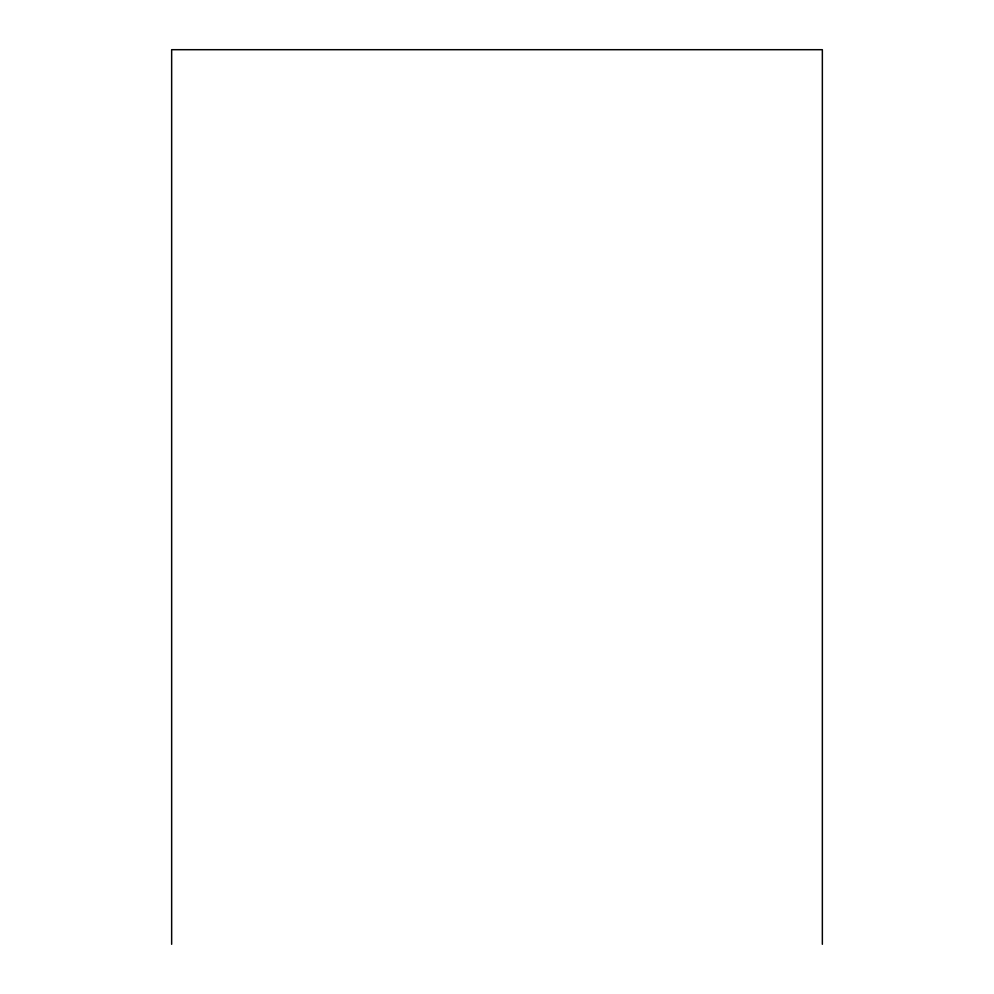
<?xml version="1.0" encoding="UTF-8"?>
<svg xmlns="http://www.w3.org/2000/svg" width="994" height="994" viewBox="0 0 994 994"><rect width="100%" height="100%" fill="white"/><g stroke="black" fill="none" stroke-linecap="round" stroke-linejoin="round"><path stroke-width="1.49" d="M822.349 944.3L822.349 49.7L171.651 49.7L171.651 944.3"/></g></svg>
